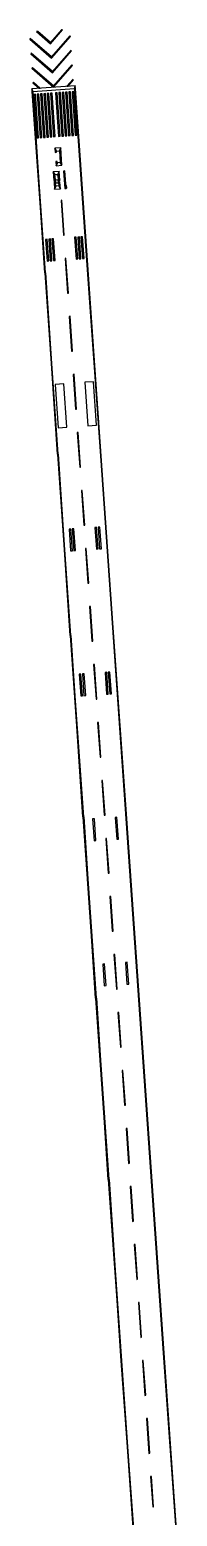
# Model space of a CAD drawing. Extents: x -9400 to 1633, y -9229 to 1165.
# Drawn here: x -5151 to -4644, y -3948 to 1165 of the extents above; entities that cross this region are included whole.
import ezdxf

# ---------------------------------------------------------------- set-up
doc = ezdxf.new("R2010")
doc.units = 0

msp = doc.modelspace()

# ---------------------------------------------------------------- linework, layer by layer
at = {"layer": 'mg_to_dxf', "color": 251}
for points in [[(-5151.16, 1131.88), (-5151.16, 1131.88), (-5076.73, 1071.18), (-5149.19, 1134.15)], [(-5076.43, 1066.95), (-5076.43, 1066.95), (-5076.73, 1071.18), (-5151.16, 1131.88)], [(-5079.93, 1116.83), (-5079.93, 1116.83), (-5123.74, 1158.87), (-5127.97, 1158.57)], [(-5080.23, 1121.06), (-5080.23, 1121.06), (-5123.74, 1158.87), (-5079.93, 1116.83)], [(-5080.23, 1121.06), (-5080.23, 1121.06), (-5038.19, 1164.87), (-5042.42, 1164.57)], [(-5080.23, 1121.06), (-5080.23, 1121.06), (-5079.93, 1116.83), (-5038.19, 1164.87)], [(-5076.73, 1071.18), (-5076.73, 1071.18), (-5011.5, 1141.68), (-5013.77, 1143.65)], [(-5076.73, 1071.18), (-5076.73, 1071.18), (-5076.43, 1066.95), (-5011.5, 1141.68)], [(-5147.66, 1082.01), (-5147.66, 1082.01), (-5073.23, 1021.31), (-5145.69, 1084.27)], [(-5072.93, 1017.07), (-5072.93, 1017.07), (-5073.23, 1021.31), (-5147.66, 1082.01)], [(-5073.23, 1021.31), (-5073.23, 1021.31), (-5008, 1091.8), (-5010.27, 1093.77)], [(-5073.23, 1021.31), (-5073.23, 1021.31), (-5072.93, 1017.07), (-5008, 1091.8)], [(-5144.16, 1032.13), (-5144.16, 1032.13), (-5069.73, 971.43), (-5142.19, 1034.39)], [(-5069.43, 967.2), (-5069.43, 967.2), (-5069.73, 971.43), (-5144.16, 1032.13)], [(-5069.73, 971.43), (-5069.73, 971.43), (-5004.5, 1041.92), (-5006.77, 1043.89)], [(-5069.73, 971.43), (-5069.73, 971.43), (-5069.43, 967.2), (-5004.5, 1041.92)], [(-5144.25, 961.95), (-5140.56, 952.18), (-4996.91, 962.26), (-4994.62, 972.44)], [(-5138.69, 984.51), (-5140.66, 982.25), (-5119.31, 963.7), (-5115.08, 963.99)], [(-5001, 992.05), (-5003.27, 994.01), (-5023.79, 970.4), (-5019.56, 970.69)], [(-4993.92, 962.47), (-4994.62, 972.44), (-4996.91, 962.26)], [(-5140.56, 952.18), (-5144.25, 961.95), (-5143.55, 951.97)], [(-5099.8, 328.34), (-5099.8, 328.34), (-5140.56, 952.18), (-5143.55, 951.97)], [(-5096.81, 328.55), (-5096.81, 328.55), (-5140.56, 952.18), (-5099.8, 328.34)], [(-5131.13, 942.82), (-5136.87, 942.42), (-5126.37, 792.79), (-5120.63, 793.19)], [(-5119.66, 943.63), (-5125.39, 943.22), (-5114.9, 793.59), (-5109.16, 793.99)], [(-5103.43, 794.4), (-5097.69, 794.8), (-5108.19, 944.43), (-5113.92, 944.03)], [(-5096.71, 945.23), (-5102.45, 944.83), (-5091.95, 795.2), (-5086.22, 795.6)], [(-5085.24, 946.04), (-5090.98, 945.64), (-5080.48, 796), (-5074.75, 796.41)], [(-5069.01, 796.81), (-5063.27, 797.21), (-5073.77, 946.84), (-5079.51, 946.44)], [(-5051.8, 798.02), (-5046.07, 798.42), (-5056.56, 948.05), (-5062.3, 947.65)], [(-5045.09, 948.86), (-5050.83, 948.45), (-5040.33, 798.82), (-5034.59, 799.22)], [(-5028.86, 799.63), (-5023.12, 800.03), (-5033.62, 949.66), (-5039.35, 949.26)], [(-5017.39, 800.43), (-5011.65, 800.83), (-5022.15, 950.47), (-5027.88, 950.06)], [(-5005.92, 801.24), (-5000.18, 801.64), (-5010.68, 951.27), (-5016.41, 950.87)], [(-4994.44, 802.04), (-4988.71, 802.44), (-4999.2, 952.07), (-5004.94, 951.67)], [(-4950.17, 338.84), (-4993.92, 962.47), (-4996.91, 962.26), (-4953.17, 338.63)], [(-5044.76, 758.41), (-5064.71, 757.01), (-5059.03, 747.39), (-5049.05, 748.09)], [(-5064.71, 757.01), (-5063.74, 743.05), (-5058.75, 743.4), (-5059.03, 747.39)], [(-5040.57, 698.56), (-5044.76, 758.41), (-5049.05, 748.09), (-5046.25, 708.18)], [(-5054.43, 667.51), (-5050.14, 677.84), (-5070.09, 676.44), (-5064.4, 666.81)], [(-5070.09, 676.44), (-5070.09, 676.44), (-5063.07, 647.86), (-5064.4, 666.81)], [(-5067.96, 646.01), (-5067.96, 646.01), (-5063.07, 647.86), (-5070.09, 676.44)], [(-5056.23, 707.48), (-5056.51, 711.48), (-5061.5, 711.13), (-5060.52, 697.16)], [(-5060.52, 697.16), (-5040.57, 698.56), (-5046.25, 708.18), (-5056.23, 707.48)], [(-5048, 647.41), (-5048, 647.41), (-5050.14, 677.84), (-5054.43, 667.51)], [(-5051.25, 643.68), (-5051.25, 643.68), (-5054.43, 667.51), (-5053.1, 648.56)], [(-5048, 647.41), (-5048, 647.41), (-5054.43, 667.51), (-5051.25, 643.68)], [(-5032.03, 634), (-5027.04, 634.35), (-5030.19, 679.24), (-5035.18, 678.89)], [(-5067.96, 646.01), (-5067.96, 646.01), (-5064.22, 642.77), (-5063.07, 647.86)], [(-5067.47, 639.03), (-5062.37, 637.88), (-5062.37, 637.88), (-5064.22, 642.77)], [(-5061.6, 626.91), (-5062.37, 637.88), (-5067.47, 639.03), (-5065.89, 616.59)], [(-5051.63, 627.61), (-5061.6, 626.91), (-5065.89, 616.59), (-5045.94, 617.99)], [(-5063.07, 647.86), (-5064.22, 642.77), (-5062.37, 637.88)], [(-5063.07, 647.86), (-5062.37, 637.88), (-5052.4, 638.58), (-5053.1, 648.56)], [(-5051.25, 643.68), (-5053.1, 648.56), (-5052.4, 638.58)], [(-5052.4, 638.58), (-5047.52, 640.43), (-5051.25, 643.68)], [(-5045.94, 617.99), (-5047.52, 640.43), (-5052.4, 638.58), (-5051.63, 627.61)], [(-5032.03, 634), (-5026.69, 629.36), (-5027.04, 634.35)], [(-5030.98, 619.03), (-5025.99, 619.38), (-5026.69, 629.36), (-5032.03, 634)], [(-5025.99, 619.38), (-5024.13, 621.51), (-5024.69, 629.5), (-5026.69, 629.36)], [(-5032.25, 458.55), (-5040.65, 578.26), (-5043.64, 578.05), (-5035.24, 458.34)], [(-5091.64, 369.18), (-5085.66, 369.6), (-5090.91, 444.41), (-5096.89, 443.99)], [(-5080.67, 369.95), (-5074.68, 370.37), (-5079.93, 445.18), (-5085.92, 444.76)], [(-5069.7, 370.72), (-5063.71, 371.14), (-5068.96, 445.95), (-5074.94, 445.53)], [(-4991.15, 451.41), (-4997.14, 450.99), (-4991.89, 376.17), (-4985.9, 376.59)], [(-4980.18, 452.18), (-4986.16, 451.76), (-4980.91, 376.94), (-4974.93, 377.36)], [(-4969.2, 452.95), (-4975.19, 452.53), (-4969.94, 377.71), (-4963.96, 378.13)], [(-5026.65, 378.75), (-5029.65, 378.54), (-5021.25, 258.83), (-5018.26, 259.04)], [(-5099.8, 328.34), (-5099.8, 328.34), (-5096.81, 328.55), (-5099.8, 328.34)], [(-5096.81, 328.55), (-5096.81, 328.55), (-5099.8, 328.34), (-5096.81, 328.55)], [(-5056.06, -295.3), (-5056.06, -295.3), (-5096.81, 328.55), (-5099.8, 328.34)], [(-5053.07, -295.09), (-5053.07, -295.09), (-5096.81, 328.55), (-5056.06, -295.3)], [(-4906.43, -284.8), (-4950.17, 338.84), (-4953.17, 338.63), (-4909.42, -285.01)], [(-5007.25, 59.32), (-5004.26, 59.53), (-5012.66, 179.24), (-5015.65, 179.03)], [(-4998.66, -20.27), (-5001.66, -20.48), (-4993.26, -140.19), (-4990.27, -139.98)], [(-4932.22, -45.68), (-4962.15, -47.78), (-4951.65, -197.42), (-4921.73, -195.32)], [(-5033.97, -52.82), (-5063.9, -54.92), (-5053.4, -204.55), (-5023.48, -202.45)], [(-4984.67, -219.78), (-4987.66, -219.99), (-4979.26, -339.7), (-4976.27, -339.49)], [(-5056.06, -295.3), (-5056.06, -295.3), (-5053.07, -295.09), (-5056.06, -295.3)], [(-5053.07, -295.09), (-5053.07, -295.09), (-5056.06, -295.3), (-5053.07, -295.09)], [(-5012.31, -918.93), (-5012.31, -918.93), (-5053.07, -295.09), (-5056.06, -295.3)], [(-5009.32, -918.72), (-5009.32, -918.72), (-5053.07, -295.09), (-5012.31, -918.93)], [(-4862.68, -908.43), (-4906.43, -284.8), (-4909.42, -285.01), (-4865.67, -908.64)], [(-4965.27, -539.21), (-4962.28, -539), (-4970.67, -419.29), (-4973.67, -419.5)], [(-5010.7, -627.6), (-5004.71, -627.18), (-5009.96, -552.37), (-5015.94, -552.79)], [(-5004.97, -552.02), (-4999.72, -626.83), (-4993.74, -626.41), (-4998.99, -551.6)], [(-4927.16, -546.56), (-4921.91, -621.37), (-4915.93, -620.95), (-4921.18, -546.14)], [(-4910.94, -620.6), (-4904.96, -620.18), (-4910.2, -545.37), (-4916.19, -545.79)], [(-4956.68, -618.8), (-4959.67, -619.01), (-4951.27, -738.72), (-4948.28, -738.51)], [(-4945.68, -818.52), (-4937.28, -938.23), (-4934.29, -938.02), (-4942.68, -818.31)], [(-5009.32, -918.72), (-5009.32, -918.72), (-5012.31, -918.93), (-5009.32, -918.72)], [(-5009.32, -918.72), (-5009.32, -918.72), (-5012.31, -918.93)], [(-4968.57, -1542.57), (-4968.57, -1542.57), (-5009.32, -918.72), (-5012.31, -918.93)], [(-4968.57, -1542.57), (-4968.57, -1542.57), (-4965.58, -1542.36), (-5009.32, -918.72)], [(-4818.94, -1532.07), (-4862.68, -908.43), (-4865.67, -908.64), (-4821.93, -1532.28)], [(-4928.69, -1017.82), (-4931.68, -1018.03), (-4923.29, -1137.74), (-4920.29, -1137.53)], [(-4975.71, -1126.38), (-4969.72, -1125.96), (-4974.97, -1051.14), (-4980.96, -1051.56)], [(-4964.74, -1125.61), (-4958.75, -1125.19), (-4964, -1050.37), (-4969.98, -1050.79)], [(-4892.17, -1045.33), (-4886.93, -1120.15), (-4880.94, -1119.73), (-4886.19, -1044.91)], [(-4881.2, -1044.56), (-4875.95, -1119.38), (-4869.97, -1118.96), (-4875.22, -1044.14)], [(-4914.69, -1217.33), (-4917.69, -1217.54), (-4909.29, -1337.25), (-4906.3, -1337.04)], [(-4895.3, -1536.76), (-4892.3, -1536.55), (-4900.7, -1416.84), (-4903.69, -1417.05)], [(-4775.19, -2155.7), (-4818.94, -1532.07), (-4821.93, -1532.28), (-4778.18, -2155.91)], [(-4968.57, -1542.57), (-4968.57, -1542.57), (-4965.58, -1542.36), (-4968.57, -1542.57)], [(-4965.58, -1542.36), (-4965.58, -1542.36), (-4965.58, -1542.36), (-4968.57, -1542.57)], [(-4924.82, -2166.2), (-4924.82, -2166.2), (-4965.58, -1542.36), (-4968.57, -1542.57)], [(-4921.83, -2165.99), (-4921.83, -2165.99), (-4965.58, -1542.36), (-4924.82, -2166.2)], [(-4929.01, -1549.14), (-4935, -1549.56), (-4929.75, -1624.38), (-4923.76, -1623.96)], [(-4851.2, -1543.69), (-4857.19, -1544.11), (-4851.94, -1618.92), (-4845.95, -1618.5)], [(-4886.71, -1616.35), (-4889.7, -1616.56), (-4881.3, -1736.26), (-4878.31, -1736.05)], [(-4872.71, -1815.86), (-4875.7, -1816.07), (-4867.31, -1935.77), (-4864.31, -1935.56)], [(-4858.72, -2015.37), (-4861.71, -2015.58), (-4853.31, -2135.28), (-4850.32, -2135.07)], [(-4816.22, -2042.46), (-4822.2, -2042.88), (-4816.95, -2117.7), (-4810.97, -2117.28)], [(-4894.02, -2047.92), (-4900.01, -2048.34), (-4894.76, -2123.16), (-4888.78, -2122.74)], [(-4924.82, -2166.2), (-4924.82, -2166.2), (-4921.83, -2165.99), (-4924.82, -2166.2)], [(-4921.83, -2165.99), (-4921.83, -2165.99), (-4924.82, -2166.2), (-4921.83, -2165.99)], [(-4881.08, -2789.83), (-4881.08, -2789.83), (-4921.83, -2165.99), (-4924.82, -2166.2)], [(-4878.09, -2789.62), (-4878.09, -2789.62), (-4921.83, -2165.99), (-4881.08, -2789.83)], [(-4731.45, -2779.34), (-4775.19, -2155.7), (-4778.18, -2155.91), (-4734.44, -2779.55)], [(-4844.72, -2214.88), (-4847.71, -2215.09), (-4839.32, -2334.79), (-4836.32, -2334.58)], [(-4830.73, -2414.39), (-4833.72, -2414.6), (-4825.32, -2534.3), (-4822.33, -2534.09)], [(-4816.73, -2613.9), (-4819.72, -2614.11), (-4811.33, -2733.81), (-4808.33, -2733.6)], [(-4881.08, -2789.84), (-4881.08, -2789.84), (-4878.09, -2789.62), (-4881.08, -2789.83)], [(-4878.09, -2789.62), (-4878.09, -2789.62), (-4881.08, -2789.84), (-4878.09, -2789.63)], [(-4837.33, -3413.47), (-4837.33, -3413.47), (-4878.09, -2789.63), (-4881.08, -2789.84)], [(-4834.34, -3413.26), (-4834.34, -3413.26), (-4878.09, -2789.63), (-4837.33, -3413.47)], [(-4687.7, -3402.97), (-4731.45, -2779.34), (-4734.44, -2779.55), (-4690.69, -3403.18)], [(-4802.74, -2813.41), (-4805.73, -2813.62), (-4797.33, -2933.32), (-4794.34, -2933.11)], [(-4783.34, -3132.83), (-4780.34, -3132.62), (-4788.74, -3012.92), (-4791.73, -3013.13)], [(-4769.34, -3332.34), (-4766.35, -3332.13), (-4774.75, -3212.43), (-4777.74, -3212.64)], [(-4834.34, -3413.26), (-4834.34, -3413.26), (-4837.33, -3413.47), (-4834.34, -3413.26)], [(-4834.34, -3413.26), (-4834.34, -3413.26), (-4837.33, -3413.47)], [(-4834.34, -3413.26), (-4834.34, -3413.26), (-4837.33, -3413.47), (-4790.59, -4036.89)], [(-4793.59, -4037.1), (-4793.59, -4037.1), (-4790.59, -4036.89), (-4837.33, -3413.47)], [(-4755.35, -3531.85), (-4752.36, -3531.64), (-4760.75, -3411.94), (-4763.74, -3412.15)], [(-4643.95, -4026.61), (-4687.7, -3402.97), (-4690.69, -3403.18), (-4646.95, -4026.82)], [(-4746.76, -3611.45), (-4749.75, -3611.66), (-4741.35, -3731.36), (-4738.36, -3731.15)], [(-4725.44, -3915.3), (-4732.76, -3810.96), (-4735.76, -3811.17), (-4728.44, -3915.51)]]:
    msp.add_3dface(points, dxfattribs=at)

doc.saveas('drawing.dxf')
